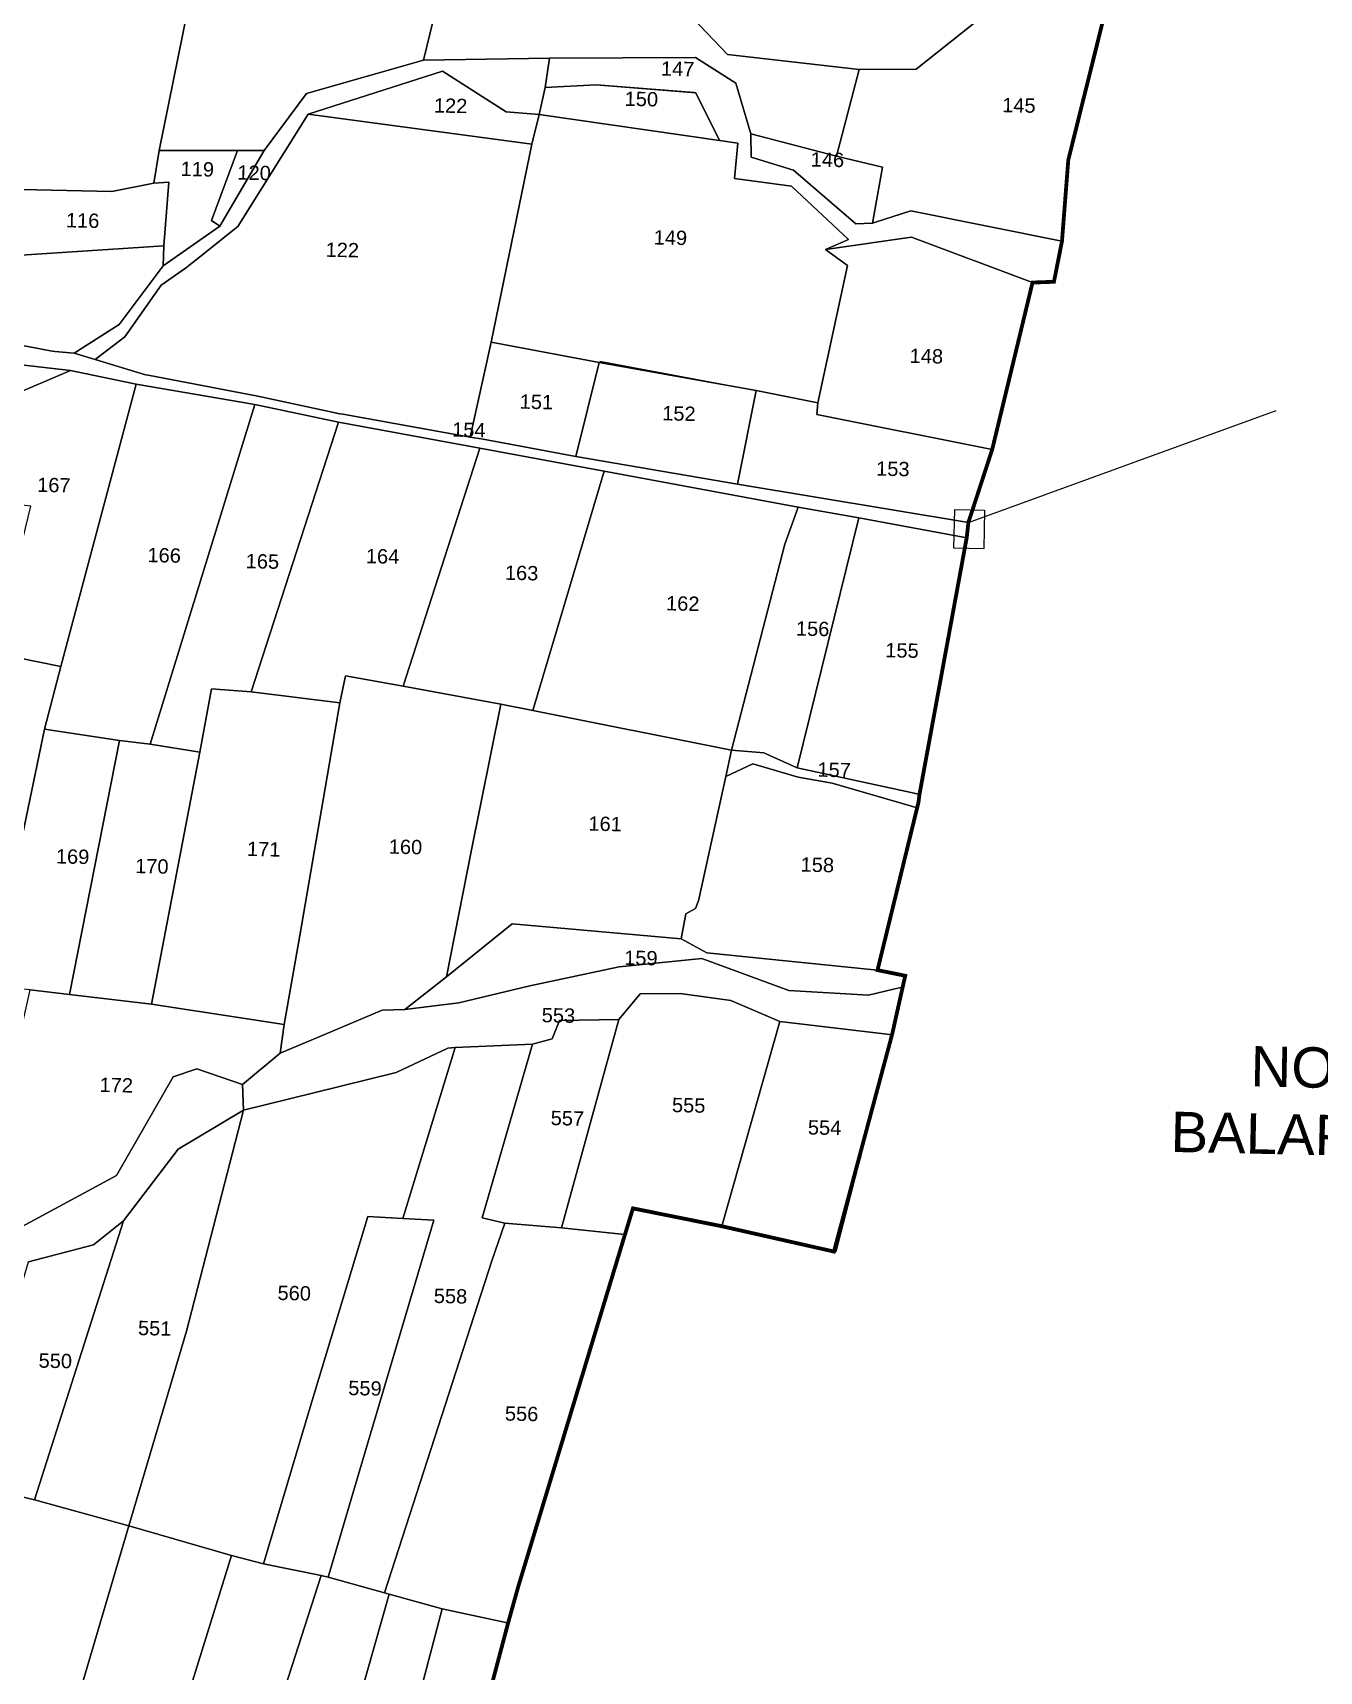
# Model space of a CAD drawing. Header units: inches. Extents: x 191080 to 197844, y 1603242 to 1613996.
# Drawn here: x 194946 to 196292, y 1608001 to 1609716 of the extents above; entities that cross this region are included whole.
import ezdxf

# ---------------------------------------------------------------- set-up
doc = ezdxf.new("R2010")
doc.units = ezdxf.units.IN
doc.header["$LTSCALE"] = 15
doc.header["$MEASUREMENT"] = 0
for name, color, linetype in [('PLOT', 7, 'Continuous'), ('PLOT NO', 7, 'Continuous'), ('VILLAGE BOUNDARY STONES', 1, 'Continuous'), ('VILLAGE BOUNDRY', 5, 'Continuous')]:
    doc.layers.add(name, color=color, linetype=linetype)
doc.styles.get("Standard").update_dxf_attribs({"font": 'arial.ttf'})

msp = doc.modelspace()

# ---------------------------------------------------------------- linework, layer by layer
at = {"layer": 'PLOT'}
for points in [[(195187.6, 1609592.5), (195159.9, 1609592.5), (195077.9, 1609592.5), (195137.5, 1609886.9), (195161, 1609988.2), (195395.8, 1609857.4), (195395.8, 1609857.4), (195387.5, 1609823.5), (195354.3, 1609687.1), (195232, 1609652.2), (195187.6, 1609592.5)], [(195436.3, 1610001.1), (195613.2, 1609942.4), (195613.2, 1609942.4), (195713.2, 1609832.4), (195713.2, 1609832.4), (195731.5, 1609805.2), (195829.2, 1609755.4), (195875.4, 1609741.4), (195951.8, 1609792.3), (196006, 1609812.2), (196085.7, 1609816.5), (196078.5, 1609781), (196010.6, 1609789.4), (195870, 1609677.7), (195810.3, 1609677.3), (195672.4, 1609692.8), (195578.4, 1609792), (195395.8, 1609857.4), (195436.3, 1610001.1), (195436.3, 1610001.1)], [(195137.5, 1609886.9), (195077.9, 1609592.5), (195072.3, 1609558.2), (195028.4, 1609549.4), (194918, 1609552.1), (194896.3, 1609618.8), (194964.4, 1609914.6), (195054.9, 1609899.8), (195137.5, 1609886.9)], [(195354.3, 1609687.1), (195387.5, 1609823.5), (195578.4, 1609792), (195672.4, 1609692.8), (195810.3, 1609677.3), (195786.5, 1609586.5), (195696.8, 1609609.7), (195681.2, 1609662.8), (195638.9, 1609689.7), (195486.3, 1609689), (195354.3, 1609687.1)], [(196078.5, 1609781), (196029.1, 1609582.5), (196022.5, 1609497.4), (195864.2, 1609529.4), (195826.2, 1609517.1), (195824.4, 1609516.5), (195834.6, 1609575.1), (195786.5, 1609586.5), (195810.3, 1609677.3), (195870, 1609677.7), (196010.6, 1609789.4), (196078.5, 1609781)], [(194989, 1609380.4), (195036.1, 1609410.2), (195082.1, 1609471.8), (195141.3, 1609513.2), (195187.6, 1609592.5), (195232, 1609652.2), (195354.3, 1609687.1), (195486.3, 1609689), (195481.7, 1609658.4), (195475.5, 1609630), (195441, 1609633), (195374.5, 1609675.3), (195233.8, 1609630.3), (195160.2, 1609513), (195113.6, 1609475.7), (195108.8, 1609471.9), (195108.2, 1609471.4), (195105.4, 1609469.4), (195080.9, 1609452.3), (195080, 1609451.6), (195042, 1609397.3), (195010.9, 1609373.7), (194989, 1609380.4)], [(195664.2, 1609602.8), (195639.5, 1609652.9), (195637.5, 1609653.1), (195535, 1609661), (195481.7, 1609658.4), (195486.3, 1609689), (195638.9, 1609689.7), (195681.2, 1609662.8), (195696.8, 1609609.7), (195697.4, 1609585.5), (195741.5, 1609571.9), (195806.9, 1609515.6), (195824.4, 1609516.5), (195826.2, 1609517.1), (195864.2, 1609529.4), (196022.5, 1609497.4), (196014.1, 1609455), (195991.7, 1609454.2), (195865.2, 1609501.8), (195775.1, 1609488.9), (195799.3, 1609499.2), (195739.4, 1609555), (195679.8, 1609563.2), (195683.4, 1609600), (195664.2, 1609602.8)], [(195475.5, 1609630), (195467.8, 1609599.2), (195233.8, 1609630.3), (195374.5, 1609675.3), (195441, 1609633), (195475.5, 1609630)], [(195475.5, 1609630), (195481.7, 1609658.4), (195535, 1609661), (195639.5, 1609652.9), (195664.2, 1609602.8), (195475.5, 1609630)], [(195266.8, 1609316.9), (195181, 1609335.4), (195066.2, 1609357.1), (195063.7, 1609357.6), (195010.9, 1609373.7), (195042, 1609397.3), (195080, 1609451.6), (195080.9, 1609452.3), (195105.4, 1609469.4), (195108.2, 1609471.4), (195108.8, 1609471.9), (195113.6, 1609475.7), (195160.2, 1609513), (195233.8, 1609630.3), (195467.8, 1609599.2), (195425.2, 1609391.7), (195403.2, 1609292.5), (195270, 1609316.3), (195266.8, 1609316.9)], [(195702.7, 1609341.2), (195538.3, 1609370.6), (195425.2, 1609391.7), (195467.8, 1609599.2), (195475.5, 1609630), (195664.2, 1609602.8), (195683.4, 1609600), (195679.8, 1609563.2), (195739.4, 1609555), (195799.3, 1609499.2), (195775.1, 1609488.9), (195798.1, 1609472.2), (195767.2, 1609328.2), (195702.7, 1609341.2)], [(195696.8, 1609609.7), (195786.5, 1609586.5), (195834.6, 1609575.1), (195824.4, 1609516.5), (195806.9, 1609515.6), (195741.5, 1609571.9), (195697.4, 1609585.5), (195696.8, 1609609.7)], [(195159.9, 1609592.5), (195132.6, 1609519), (195141.3, 1609513.2), (195082.1, 1609471.8), (195082.8, 1609492.8), (195088, 1609559.1), (195072.3, 1609558.2), (195077.9, 1609592.5), (195159.9, 1609592.5)], [(195141.3, 1609513.2), (195132.6, 1609519), (195159.9, 1609592.5), (195187.6, 1609592.5), (195141.3, 1609513.2)], [(195082.8, 1609492.8), (194896.1, 1609480.3), (194877.8, 1609478.6), (194866, 1609480.2), (194857.6, 1609513.6), (194855.8, 1609520.8), (194855.7, 1609521.4), (194855.3, 1609523.3), (194854.2, 1609529.7), (194849.9, 1609553.7), (194882, 1609541.6), (194918, 1609552.1), (195028.4, 1609549.4), (195072.3, 1609558.2), (195088, 1609559.1), (195082.8, 1609492.8)], [(194964.1, 1609382.7), (194883.3, 1609398), (194874.7, 1609442.7), (194894.6, 1609445.5), (194895.3, 1609463.1), (194895.8, 1609473.1), (194896.1, 1609480.3), (195082.8, 1609492.8), (195082.1, 1609471.8), (195036.1, 1609410.2), (194989, 1609380.4), (194968.8, 1609382.2), (194966.3, 1609382.4), (194964.1, 1609382.7)], [(195949.5, 1609279.5), (195766.1, 1609316.1), (195767.2, 1609328.2), (195798.1, 1609472.2), (195775.1, 1609488.9), (195865.2, 1609501.8), (195991.7, 1609454.2), (195949.5, 1609279.5)], [(195403.2, 1609292.5), (195425.2, 1609391.7), (195538.3, 1609370.6), (195513.8, 1609272), (195416.9, 1609290.1), (195403.2, 1609292.5)], [(194764.8, 1609260.8), (194599.7, 1609257.9), (194552.9, 1609246.7), (194554.4, 1609259.9), (194603.8, 1609272.1), (194671.6, 1609273.3), (194812.1, 1609275.7), (194840.2, 1609331.8), (194872.4, 1609374.9), (194985.2, 1609362.2), (194919.8, 1609334.4), (194867, 1609328.2), (194850.9, 1609297.8), (194860.6, 1609239.5), (194764.8, 1609260.8)], [(195683, 1609243.2), (195513.8, 1609272), (195538.3, 1609370.6), (195702.7, 1609341.2), (195683, 1609243.2)], [(195538.8, 1609371.4), (195702.7, 1609341.2), (195703, 1609340.9), (195538.8, 1609371.4)], [(195053.8, 1609348), (194975.1, 1609052.3), (194905.9, 1609066.3), (194943.7, 1609220.3), (194770.4, 1609238.8), (194764.8, 1609260.8), (194860.6, 1609239.5), (194850.9, 1609297.8), (194867, 1609328.2), (194919.8, 1609334.4), (194985.2, 1609362.2), (195053.8, 1609348)], [(195066.2, 1609357.1), (195181, 1609335.4), (195266.8, 1609316.9), (195181, 1609335.4), (195066.2, 1609357.1)], [(195066.2, 1609357.1), (195181, 1609335.4), (195266.8, 1609316.9), (195181, 1609335.4), (195066.2, 1609357.1)], [(194958, 1608986.7), (194975.1, 1609052.3), (195053.8, 1609348), (195178.1, 1609326.5), (195068.5, 1608970.9), (195036.3, 1608974.7), (194958, 1608986.7)], [(195949.5, 1609279.5), (195924.6, 1609203.1), (195683, 1609243.2), (195702.7, 1609341.2), (195767.2, 1609328.2), (195766.1, 1609316.1), (195949.5, 1609279.5)], [(195265.4, 1609308.1), (195174.2, 1609025.7), (195132.6, 1609028.8), (195120.4, 1608962.6), (195068.5, 1608970.9), (195178.1, 1609326.5), (195265.4, 1609308.1)], [(195265.4, 1609308.1), (195413.4, 1609280.7), (195333.2, 1609031.7), (195272.8, 1609042.4), (195266.9, 1609014.3), (195174.2, 1609025.7), (195265.4, 1609308.1)], [(195543.4, 1609256.9), (195469, 1609006.4), (195435.5, 1609013), (195333.2, 1609031.7), (195413.4, 1609280.7), (195543.4, 1609256.9)], [(195543.4, 1609256.9), (195746.3, 1609219), (195732.5, 1609180.3), (195676.8, 1608964.8), (195469, 1609006.4), (195543.4, 1609256.9)], [(195746.3, 1609219), (195810, 1609208), (195745.5, 1608946.3), (195710.4, 1608961.8), (195676.8, 1608964.8), (195732.5, 1609180.3), (195746.3, 1609219)], [(195922.8, 1609187), (195873.4, 1608918.4), (195867.9, 1608919.6), (195745.5, 1608946.3), (195810, 1609208), (195922.8, 1609187)], [(194975.1, 1609052.3), (194958, 1608986.7), (194901.7, 1608717.8), (194897.7, 1608702.2), (194831.2, 1608718.4), (194832.1, 1608739), (194849.8, 1608813.1), (194862.3, 1608874.3), (194875.2, 1608932.8), (194905.9, 1609066.3), (194975.1, 1609052.3)], [(195174.2, 1609025.7), (195266.9, 1609014.3), (195224.9, 1608770.6), (195208.6, 1608677.7), (195070, 1608699), (195120.4, 1608962.6), (195132.6, 1609028.8), (195174.2, 1609025.7)], [(195204.4, 1608647.7), (195208.6, 1608677.7), (195224.9, 1608770.6), (195266.9, 1609014.3), (195272.8, 1609042.4), (195333.2, 1609031.7), (195435.5, 1609013), (195404.5, 1608858.8), (195378.4, 1608727.5), (195335, 1608693.4), (195311.2, 1608692.5), (195250.1, 1608666.9), (195204.4, 1608647.7)], [(195378.4, 1608727.5), (195404.5, 1608858.8), (195435.5, 1609013), (195469, 1609006.4), (195676.8, 1608964.8), (195670.8, 1608937.1), (195642.1, 1608807.1), (195639.2, 1608799.1), (195628.8, 1608793.5), (195624.2, 1608767.1), (195447.3, 1608783), (195378.4, 1608727.5)], [(194984, 1608708.9), (194942.8, 1608713.8), (194901.7, 1608717.8), (194958, 1608986.7), (195036.3, 1608974.7), (194984, 1608708.9)], [(195120.4, 1608962.6), (195070, 1608699), (194984, 1608708.9), (195036.3, 1608974.7), (195068.5, 1608970.9), (195120.4, 1608962.6)], [(195873.4, 1608918.4), (195872.4, 1608910.3), (195871.6, 1608904.1), (195864.9, 1608906), (195782, 1608930.3), (195746.6, 1608936.4), (195698.9, 1608950.4), (195670.8, 1608937.1), (195676.8, 1608964.8), (195710.4, 1608961.8), (195745.5, 1608946.3), (195867.9, 1608919.6), (195873.4, 1608918.4)], [(195871.6, 1608904.1), (195829.5, 1608734.5), (195822.4, 1608735.2), (195650.8, 1608752.7), (195624.2, 1608767.1), (195628.8, 1608793.5), (195639.2, 1608799.1), (195642.1, 1608807.1), (195670.8, 1608937.1), (195698.9, 1608950.4), (195746.6, 1608936.4), (195782, 1608930.3), (195864.9, 1608906), (195871.6, 1608904.1)], [(195829.5, 1608734.5), (195858.5, 1608728.6), (195855.8, 1608716.6), (195846.3, 1608714.4), (195820, 1608708.3), (195736.7, 1608713.2), (195645.8, 1608746.5), (195559.1, 1608738), (195465.8, 1608718), (195391.4, 1608700.3), (195335, 1608693.4), (195378.4, 1608727.5), (195447.3, 1608783), (195624.2, 1608767.1), (195650.8, 1608752.7), (195822.4, 1608735.2), (195829.5, 1608734.5)], [(195855.8, 1608716.6), (195844.7, 1608666.9), (195841.9, 1608667.2), (195836.5, 1608667.9), (195727.4, 1608680.7), (195676.1, 1608702.7), (195622.9, 1608710.1), (195581.3, 1608709.6), (195558.8, 1608682.9), (195496.8, 1608681.6), (195489, 1608662.4), (195468.5, 1608657), (195387.5, 1608653.6), (195379.8, 1608652.8), (195325.9, 1608627.5), (195239.7, 1608606), (195166, 1608588), (195165.1, 1608614.9), (195204.4, 1608647.7), (195250.1, 1608666.9), (195311.2, 1608692.5), (195335, 1608693.4), (195391.4, 1608700.3), (195465.8, 1608718), (195559.1, 1608738), (195645.8, 1608746.5), (195736.7, 1608713.2), (195820, 1608708.3), (195846.3, 1608714.4), (195855.8, 1608716.6)], [(195070, 1608699), (195208.6, 1608677.7), (195204.4, 1608647.7), (195165.1, 1608614.9), (195117.4, 1608631.1), (195092.6, 1608622.7), (195033.4, 1608519.4), (194934.5, 1608466.3), (194885.9, 1608460.6), (194942.8, 1608713.8), (194984, 1608708.9), (195070, 1608699)], [(195727.4, 1608680.7), (195666.6, 1608466.4), (195573.6, 1608485.1), (195565.3, 1608457.9), (195561.7, 1608458.2), (195499, 1608464.8), (195558.8, 1608682.9), (195581.3, 1608709.6), (195622.9, 1608710.1), (195676.1, 1608702.7), (195727.4, 1608680.7)], [(195558.8, 1608682.9), (195499, 1608464.8), (195439.4, 1608469.6), (195416, 1608475.3), (195468.5, 1608657), (195489, 1608662.4), (195496.8, 1608681.6), (195558.8, 1608682.9)], [(195666.6, 1608466.4), (195727.4, 1608680.7), (195836.5, 1608667.9), (195841.9, 1608667.2), (195844.7, 1608666.9), (195812.4, 1608542.3), (195811.7, 1608538.5), (195810.7, 1608534.9), (195808.6, 1608527.3), (195785.8, 1608439.5), (195783.9, 1608439.9), (195678.3, 1608463.8), (195667.6, 1608466.2), (195666.6, 1608466.4)], [(195186.9, 1608113.1), (195153.7, 1608121.9), (195046.2, 1608152.7), (195106.4, 1608356.7), (195166, 1608588), (195239.7, 1608606), (195325.9, 1608627.5), (195379.8, 1608652.8), (195387.5, 1608653.6), (195332.7, 1608474.4), (195296.2, 1608476.7), (195235.9, 1608277.2), (195186.9, 1608113.1)], [(195313.7, 1608082.6), (195254.6, 1608099.1), (195285, 1608202.1), (195365.2, 1608472.8), (195332.7, 1608474.4), (195387.5, 1608653.6), (195468.5, 1608657), (195416, 1608475.3), (195439.4, 1608469.6), (195425.8, 1608430.2), (195313.7, 1608082.6)], [(195046.2, 1608152.7), (194947.6, 1608179.9), (195040.6, 1608472.2), (195097.8, 1608547.1), (195166, 1608588), (195106.4, 1608356.7), (195046.2, 1608152.7)], [(195040.6, 1608472.2), (194947.6, 1608179.9), (194932.7, 1608183.5), (194902.6, 1608191.6), (194873.1, 1608198.9), (194941.2, 1608429.2), (195009.1, 1608447.1), (195040.6, 1608472.2)], [(195186.9, 1608113.1), (195235.9, 1608277.2), (195296.2, 1608476.7), (195332.7, 1608474.4), (195365.2, 1608472.8), (195285, 1608202.1), (195254.6, 1608099.1), (195247.5, 1608100.8), (195186.9, 1608113.1)], [(195442.9, 1608050.8), (195439, 1608051.9), (195373.9, 1608066.1), (195318.4, 1608081.4), (195313.7, 1608082.6), (195425.8, 1608430.2), (195439.4, 1608469.6), (195499, 1608464.8), (195561.7, 1608458.2), (195565.3, 1608457.9), (195496.3, 1608233.4), (195453.5, 1608088.9), (195442.9, 1608050.8)], [(194919, 1607720.8), (194915.2, 1607722.2), (194828, 1607744.7), (194867.9, 1607905.2), (194932.7, 1608183.5), (194947.6, 1608179.9), (195046.2, 1608152.7), (194919, 1607720.8)], [(195153.7, 1608121.9), (195072, 1607858.7), (195020.7, 1607692.4), (194919, 1607720.8), (195046.2, 1608152.7), (195153.7, 1608121.9)], [(195085.5, 1607606), (195044.8, 1607621.9), (195065.4, 1607676.7), (195020.7, 1607692.4), (195072, 1607858.7), (195153.7, 1608121.9), (195186.9, 1608113.1), (195247.5, 1608100.8), (195179.4, 1607889.6), (195085.5, 1607606)], [(195318.4, 1608081.4), (195225.9, 1607754.5), (195169.1, 1607573.5), (195150.7, 1607581.3), (195112, 1607596.5), (195085.5, 1607606), (195179.4, 1607889.6), (195247.5, 1608100.8), (195254.6, 1608099.1), (195313.7, 1608082.6), (195318.4, 1608081.4)], [(195238.8, 1607550.7), (195192.1, 1607565.8), (195169.1, 1607573.5), (195225.9, 1607754.5), (195318.4, 1608081.4), (195373.9, 1608066.1), (195238.8, 1607550.7)], [(195296.3, 1607522.4), (195263.5, 1607533.4), (195240.4, 1607544.6), (195238.8, 1607550.7), (195373.9, 1608066.1), (195439, 1608051.9), (195442.9, 1608050.8), (195418.3, 1607962.8), (195415.9, 1607952.4), (195415, 1607945.4), (195352.1, 1607710.8), (195345.7, 1607685.6), (195343.8, 1607678.2), (195296.3, 1607522.4)]]:
    msp.add_lwpolyline(points, close=True, dxfattribs=at)
for points in [[(194883.3, 1609398), (194964.1, 1609382.7), (194966.3, 1609382.4), (194968.8, 1609382.2), (194989, 1609380.4), (195010.9, 1609373.7), (195063.7, 1609357.6), (195066.2, 1609357.1), (195181, 1609335.4), (195266.8, 1609316.9), (195270, 1609316.3), (195403.2, 1609292.5), (195416.9, 1609290.1), (195513.8, 1609272), (195513.8, 1609272), (195683, 1609243.2), (195924.6, 1609203.1), (195924.6, 1609203.1), (195922.8, 1609187), (195810, 1609208), (195746.3, 1609219), (195543.4, 1609256.9), (195413.4, 1609280.7), (195265.4, 1609308.1), (195178.1, 1609326.5), (195053.8, 1609348), (194985.2, 1609362.2), (194872.4, 1609374.9)], [(194934.5, 1608466.3), (195033.4, 1608519.4), (195092.6, 1608622.7), (195117.4, 1608631.1), (195165.1, 1608614.9), (195166, 1608588), (195097.8, 1608547.1), (195040.6, 1608472.2), (195009.1, 1608447.1), (194941.2, 1608429.2)]]:
    msp.add_lwpolyline(points, dxfattribs=at)
at = {"layer": 'VILLAGE BOUNDARY STONES', "linetype": 'Continuous'}
msp.add_lwpolyline([(195910.3, 1609216.5), (195941.6, 1609215.9), (195940.8, 1609175.4), (195909.5, 1609176.1)], close=True, dxfattribs=at)
at = {"layer": 'VILLAGE BOUNDRY', "linetype": 'Continuous', "const_width": 4}
msp.add_lwpolyline([(196078.5, 1609781), (196029.1, 1609582.5), (196022.5, 1609497.4), (196014.1, 1609455), (195991.7, 1609454.2), (195949.5, 1609279.5), (195924.6, 1609203.1), (195922.8, 1609187), (195873.4, 1608918.4), (195872.4, 1608910.3), (195829.5, 1608734.5), (195858.5, 1608728.6), (195855.8, 1608716.6), (195844.7, 1608666.9), (195783.9, 1608439.9), (195666.6, 1608466.4), (195573.6, 1608485.1), (195565.3, 1608457.9), (195453.5, 1608088.9), (195442.9, 1608050.8), (195415, 1607945.4)], dxfattribs=at)
at = {"layer": 'VILLAGE BOUNDRY', "linetype": 'Continuous'}
msp.add_lwpolyline([(195924.6, 1609203.1), (196246.7, 1609320.3)], dxfattribs=at)

# ---------------------------------------------------------------- texts
at = {"layer": 'PLOT', "color": 11, "linetype": 'Continuous', "insert": (196129.6, 1608657), "char_height": 42.229, "width": 369.482, "attachment_point": 1, "rotation": 358.7911}
msp.add_mtext('\\pi90.74927;NO.101 \\P\\pi8.59662;BALAPANUR', dxfattribs=at)
at = {"layer": 'PLOT NO', "color": 7}
for s, p in [('147', (195602.8, 1609670.8)), ('122', (195365.2, 1609632.2)), ('150', (195564.8, 1609639.2)), ('145', (195959.8, 1609632.6)), ('119', (195100.2, 1609565.8)), ('120', (195159.6, 1609562)), ('146', (195759.5, 1609575.7)), ('116', (194980.2, 1609512)), ('149', (195595.2, 1609494.1)), ('122', (195251.9, 1609481.2)), ('148', (195863, 1609370.1)), ('151', (195455, 1609322.2)), ('152', (195604.1, 1609310)), ('154', (195384.3, 1609292.9)), ('153', (195827.9, 1609252.1)), ('167', (194950.1, 1609235.1)), ('166', (195065.5, 1609161.6)), ('165', (195168.3, 1609155.2)), ('164', (195294, 1609160.5)), ('163', (195439.5, 1609143.1)), ('162', (195608.1, 1609111.1)), ('156', (195744, 1609084.7)), ('155', (195837.5, 1609062)), ('157', (195766.5, 1608937)), ('161', (195526.9, 1608880.5)), ('169', (194969.7, 1608846.2)), ('171', (195169.7, 1608854)), ('160', (195318, 1608856.4)), ('170', (195052.6, 1608836.1)), ('158', (195748.9, 1608837.6)), ('159', (195564.3, 1608740.1)), ('553', (195478, 1608680)), ('172', (195015.4, 1608607)), ('555', (195614.3, 1608585.9)), ('557', (195487.4, 1608572.3)), ('554', (195756.5, 1608562.5)), ('560', (195201.6, 1608389.3)), ('558', (195365.1, 1608386.1)), ('551', (195055.6, 1608352.5)), ('550', (194951.6, 1608318.4)), ('559', (195275.6, 1608289.7)), ('556', (195439.5, 1608263))]:
    msp.add_text(s, height=15, rotation=358.7911, dxfattribs=at).set_placement(p)

doc.saveas('drawing.dxf')
